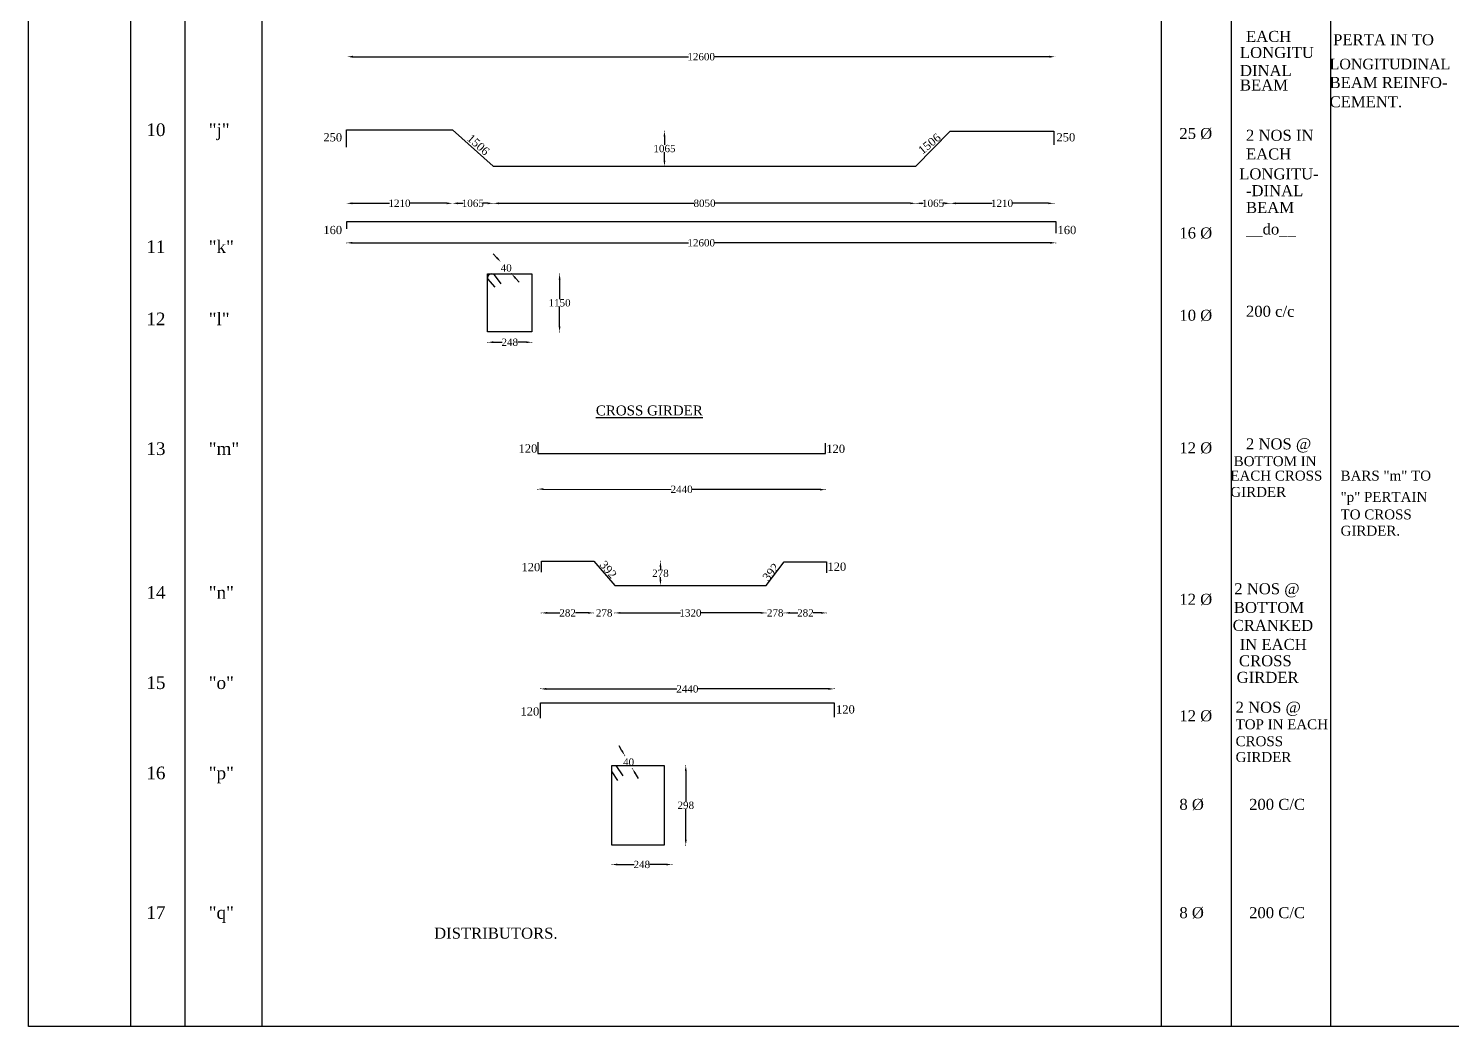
# Model space of a CAD drawing. Header units: millimetres. Extents: x -51840 to -5296, y 21153 to 56967.
# Drawn here: x -51840 to -26484, y 21153 to 38938 of the extents above; entities that cross this region are included whole.
import ezdxf

# ---------------------------------------------------------------- set-up
doc = ezdxf.new("R2010")
doc.units = ezdxf.units.MM
doc.header["$MEASUREMENT"] = 0
for name, color, linetype in [('DIM', 5, 'Continuous'), ('DWG.LINE', 10, 'Continuous'), ('TEXT', 7, 'Continuous')]:
    doc.layers.add(name, color=color, linetype=linetype)
doc.layers.add('TITLE', color=7, linetype='Continuous', lineweight=30)
doc.styles.get("Standard").update_dxf_attribs({"font": 'times.ttf', "height": 130})
doc.dimstyles.get("Standard").update_dxf_attribs({"dimtxt": 130, "dimasz": 100, "dimexe": 0.18, "dimexo": 0.0625, "dimgap": 0.09, "dimtad": 0, "dimtih": 1, "dimtoh": 1, "dimdec": 0, "dimzin": 0, "dimdsep": 46, "dimtxsty": 'Standard', "dimcen": 300, "dimclrd": 5, "dimclre": 5, "dimclrt": 4, "dimadec": 0, "dimazin": 0, "dimtfac": 1, "dimtdec": 0, "dimtofl": 0, "dimtmove": 0, "dimatfit": 3, "dimfxl": 0, "dimtolj": 1, "dimtzin": 0, "dimarcsym": 0})

# ---------------------------------------------------------------- blocks, each defined once
blk = doc.blocks.new('*D24')
at = {"layer": 'Defpoints', "color": 0, "ltscale": 0.2}
for p in [(-46160, 38435), (-33548, 38435), (-33548, 38434)]:
    blk.add_point(p, dxfattribs=at)
at = {"layer": 'DIM', "color": 5, "lineweight": -2, "ltscale": 0.2}
for p, q in [((-46160, 38435), (-46160, 38434)), ((-46060, 38434), (-40079, 38434)), ((-33648, 38434), (-39628, 38434)), ((-33548, 38435), (-33548, 38434))]:
    blk.add_line(p, q, dxfattribs=at)
at = {"layer": 'DIM', "color": 5, "ltscale": 0.2}
for points in [[(-46060, 38451), (-46060, 38417), (-46160, 38434)], [(-33648, 38451), (-33648, 38417), (-33548, 38434)]]:
    blk.add_solid(points, dxfattribs=at)
at = {"layer": 'DIM', "color": 4, "ltscale": 0.2, "insert": (-39854, 38434), "char_height": 130, "attachment_point": 5}
blk.add_mtext('\\A1;12600', dxfattribs=at)
blk = doc.blocks.new('*D61')
at = {"layer": 'Defpoints', "color": 0, "ltscale": 0.2}
for p in [(-40539, 37109), (-40508, 37109), (-40539, 36484)]:
    blk.add_point(p, dxfattribs=at)
at = {"layer": 'DIM', "color": 5, "lineweight": -2, "ltscale": 0.2}
for p, q in [((-40513, 37109), (-40508, 37109)), ((-40508, 37009), (-40508, 36863)), ((-40508, 36584), (-40508, 36731)), ((-40513, 36484), (-40508, 36484))]:
    blk.add_line(p, q, dxfattribs=at)
at = {"layer": 'DIM', "color": 5, "ltscale": 0.2}
for points in [[(-40525, 37009), (-40491, 37009), (-40508, 37109)], [(-40525, 36584), (-40491, 36584), (-40508, 36484)]]:
    blk.add_solid(points, dxfattribs=at)
at = {"layer": 'DIM', "color": 4, "ltscale": 0.2, "insert": (-40508, 36797), "char_height": 130, "attachment_point": 5}
blk.add_mtext('\\A1;1065', dxfattribs=at)
blk = doc.blocks.new('*D25')
at = {"layer": 'Defpoints', "color": 0, "ltscale": 0.2}
for p in [(-46172, 35822), (-44286, 35822), (-44286, 35822)]:
    blk.add_point(p, dxfattribs=at)
at = {"layer": 'DIM', "color": 5, "lineweight": -2, "ltscale": 0.2}
for p, q in [((-46172, 35822), (-46172, 35822)), ((-46072, 35822), (-45406, 35822)), ((-44386, 35822), (-45051, 35822)), ((-44286, 35822), (-44286, 35822))]:
    blk.add_line(p, q, dxfattribs=at)
at = {"layer": 'DIM', "color": 5, "ltscale": 0.2}
for points in [[(-46072, 35838), (-46072, 35805), (-46172, 35822)], [(-44386, 35838), (-44386, 35805), (-44286, 35822)]]:
    blk.add_solid(points, dxfattribs=at)
at = {"layer": 'DIM', "color": 4, "ltscale": 0.2, "insert": (-45229, 35822), "char_height": 130, "attachment_point": 5}
blk.add_mtext('\\A1;1210', dxfattribs=at)
blk = doc.blocks.new('*D26')
at = {"layer": 'Defpoints', "color": 0, "ltscale": 0.2}
for p in [(-44286, 35822), (-43559, 35822), (-43559, 35815)]:
    blk.add_point(p, dxfattribs=at)
at = {"layer": 'DIM', "color": 5, "lineweight": -2, "ltscale": 0.2}
for p, q in [((-44286, 35822), (-44286, 35822)), ((-44186, 35822), (-44097, 35822)), ((-43659, 35822), (-43748, 35822)), ((-43559, 35817), (-43559, 35822))]:
    blk.add_line(p, q, dxfattribs=at)
at = {"layer": 'DIM', "color": 5, "ltscale": 0.2}
for points in [[(-44186, 35838), (-44186, 35805), (-44286, 35822)], [(-43659, 35838), (-43659, 35805), (-43559, 35822)]]:
    blk.add_solid(points, dxfattribs=at)
at = {"layer": 'DIM', "color": 4, "ltscale": 0.2, "insert": (-43923, 35822), "char_height": 130, "attachment_point": 5}
blk.add_mtext('\\A1;1065', dxfattribs=at)
blk = doc.blocks.new('*D27')
at = {"layer": 'Defpoints', "color": 0, "ltscale": 0.2}
for p in [(-43559, 35815), (-36029, 35840), (-36029, 35822)]:
    blk.add_point(p, dxfattribs=at)
at = {"layer": 'DIM', "color": 5, "lineweight": -2, "ltscale": 0.2}
for p, q in [((-43559, 35817), (-43559, 35822)), ((-43459, 35822), (-39977, 35822)), ((-36129, 35822), (-39611, 35822)), ((-36029, 35827), (-36029, 35821))]:
    blk.add_line(p, q, dxfattribs=at)
at = {"layer": 'DIM', "color": 5, "ltscale": 0.2}
for points in [[(-43459, 35838), (-43459, 35805), (-43559, 35822)], [(-36129, 35838), (-36129, 35805), (-36029, 35822)]]:
    blk.add_solid(points, dxfattribs=at)
at = {"layer": 'DIM', "color": 4, "ltscale": 0.2, "insert": (-39794, 35822), "char_height": 130, "attachment_point": 5}
blk.add_mtext('\\A1;8050', dxfattribs=at)
blk = doc.blocks.new('*D28')
at = {"layer": 'Defpoints', "color": 0, "ltscale": 0.2}
for p in [(-36029, 35840), (-35415, 35822), (-35415, 35815)]:
    blk.add_point(p, dxfattribs=at)
at = {"layer": 'DIM', "color": 5, "lineweight": -2, "ltscale": 0.2}
for p, q in [((-36029, 35827), (-36029, 35821)), ((-35929, 35822), (-35896, 35822)), ((-35515, 35822), (-35547, 35822)), ((-35415, 35817), (-35415, 35822))]:
    blk.add_line(p, q, dxfattribs=at)
at = {"layer": 'DIM', "color": 5, "ltscale": 0.2}
for points in [[(-35929, 35838), (-35929, 35805), (-36029, 35822)], [(-35515, 35838), (-35515, 35805), (-35415, 35822)]]:
    blk.add_solid(points, dxfattribs=at)
at = {"layer": 'DIM', "color": 4, "ltscale": 0.2, "insert": (-35722, 35822), "char_height": 130, "attachment_point": 5}
blk.add_mtext('\\A1;1065', dxfattribs=at)
blk = doc.blocks.new('*D29')
at = {"layer": 'Defpoints', "color": 0, "ltscale": 0.2}
for p in [(-35415, 35815), (-33571, 35877), (-33571, 35822)]:
    blk.add_point(p, dxfattribs=at)
at = {"layer": 'DIM', "color": 5, "lineweight": -2, "ltscale": 0.2}
for p, q in [((-35415, 35817), (-35415, 35822)), ((-35315, 35822), (-34670, 35822)), ((-33671, 35822), (-34315, 35822)), ((-33571, 35827), (-33571, 35821))]:
    blk.add_line(p, q, dxfattribs=at)
at = {"layer": 'DIM', "color": 5, "ltscale": 0.2}
for points in [[(-35315, 35838), (-35315, 35805), (-35415, 35822)], [(-33671, 35838), (-33671, 35805), (-33571, 35822)]]:
    blk.add_solid(points, dxfattribs=at)
at = {"layer": 'DIM', "color": 4, "ltscale": 0.2, "insert": (-34493, 35822), "char_height": 130, "attachment_point": 5}
blk.add_mtext('\\A1;1210', dxfattribs=at)
blk = doc.blocks.new('*D30')
at = {"layer": 'Defpoints', "color": 0, "ltscale": 0.2}
for p in [(-46170, 35045), (-33536, 35118), (-33536, 35045)]:
    blk.add_point(p, dxfattribs=at)
at = {"layer": 'DIM', "color": 5, "lineweight": -2, "ltscale": 0.2}
for p, q in [((-46170, 35113), (-46170, 35118)), ((-46070, 35118), (-40078, 35118)), ((-33636, 35118), (-39627, 35118)), ((-33536, 35113), (-33536, 35118))]:
    blk.add_line(p, q, dxfattribs=at)
at = {"layer": 'DIM', "color": 5, "ltscale": 0.2}
for points in [[(-46070, 35135), (-46070, 35101), (-46170, 35118)], [(-33636, 35135), (-33636, 35101), (-33536, 35118)]]:
    blk.add_solid(points, dxfattribs=at)
at = {"layer": 'DIM', "color": 4, "ltscale": 0.2, "insert": (-39853, 35118), "char_height": 130, "attachment_point": 5}
blk.add_mtext('\\A1;12600', dxfattribs=at)
blk = doc.blocks.new('*D62')
at = {"layer": 'Defpoints', "color": 0, "ltscale": 0.2}
for p in [(-43425, 34777), (-43424, 34777), (-43230, 34564)]:
    blk.add_point(p, dxfattribs=at)
at = {"layer": 'DIM', "color": 5, "lineweight": -2, "ltscale": 0.2}
for p, q in [((-43492, 34850), (-43560, 34924)), ((-43424, 34777), (-43425, 34777)), ((-43230, 34564), (-43231, 34563)), ((-43163, 34490), (-43096, 34416))]:
    blk.add_line(p, q, dxfattribs=at)
at = {"layer": 'DIM', "color": 5, "ltscale": 0.2}
for points in [[(-43480, 34862), (-43505, 34839), (-43425, 34777)], [(-43151, 34501), (-43175, 34478), (-43230, 34563)]]:
    blk.add_solid(points, dxfattribs=at)
at = {"layer": 'DIM', "color": 4, "ltscale": 0.2, "insert": (-43328, 34670), "char_height": 130, "attachment_point": 5}
blk.add_mtext('\\A1;40', dxfattribs=at)
blk = doc.blocks.new('*D31')
at = {"layer": 'Defpoints', "color": 0, "ltscale": 0.2}
for p in [(-42396, 34564), (-42396, 33532), (-42377, 33532)]:
    blk.add_point(p, dxfattribs=at)
at = {"layer": 'DIM', "color": 5, "lineweight": -2, "ltscale": 0.2}
for p, q in [((-42382, 34564), (-42377, 34564)), ((-42377, 34464), (-42377, 34114)), ((-42377, 33632), (-42377, 33982)), ((-42382, 33532), (-42377, 33532))]:
    blk.add_line(p, q, dxfattribs=at)
at = {"layer": 'DIM', "color": 5, "ltscale": 0.2}
for points in [[(-42393, 34464), (-42360, 34464), (-42377, 34564)], [(-42393, 33632), (-42360, 33632), (-42377, 33532)]]:
    blk.add_solid(points, dxfattribs=at)
at = {"layer": 'DIM', "color": 4, "ltscale": 0.2, "insert": (-42377, 34048), "char_height": 130, "attachment_point": 5}
blk.add_mtext('\\A1;1150', dxfattribs=at)
blk = doc.blocks.new('*D32')
at = {"layer": 'Defpoints', "color": 0, "ltscale": 0.2}
for p in [(-43658, 33309), (-42872, 33346), (-42872, 33309)]:
    blk.add_point(p, dxfattribs=at)
at = {"layer": 'DIM', "color": 5, "lineweight": -2, "ltscale": 0.2}
for p, q in [((-43658, 33341), (-43658, 33347)), ((-43558, 33346), (-43402, 33346)), ((-42972, 33346), (-43129, 33346)), ((-42872, 33341), (-42872, 33347))]:
    blk.add_line(p, q, dxfattribs=at)
at = {"layer": 'DIM', "color": 5, "ltscale": 0.2}
for points in [[(-43558, 33363), (-43558, 33330), (-43658, 33346)], [(-42972, 33363), (-42972, 33330), (-42872, 33346)]]:
    blk.add_solid(points, dxfattribs=at)
at = {"layer": 'DIM', "color": 4, "ltscale": 0.2, "insert": (-43265, 33346), "char_height": 130, "attachment_point": 5}
blk.add_mtext('\\A1;248', dxfattribs=at)
blk = doc.blocks.new('*D33')
at = {"layer": 'Defpoints', "color": 0, "ltscale": 0.2}
for p in [(-42766, 30700), (-37638, 30720), (-37638, 30691)]:
    blk.add_point(p, dxfattribs=at)
at = {"layer": 'DIM', "color": 5, "lineweight": -2, "ltscale": 0.2}
for p, q in [((-42766, 30725), (-42766, 30730)), ((-42666, 30729), (-40389, 30725)), ((-37738, 30720), (-40015, 30724)), ((-37638, 30715), (-37638, 30720))]:
    blk.add_line(p, q, dxfattribs=at)
at = {"layer": 'DIM', "color": 5, "ltscale": 0.2}
for points in [[(-42666, 30746), (-42666, 30713), (-42766, 30730)], [(-37738, 30737), (-37738, 30703), (-37638, 30720)]]:
    blk.add_solid(points, dxfattribs=at)
at = {"layer": 'DIM', "color": 4, "ltscale": 0.2, "insert": (-40202, 30725), "char_height": 130, "attachment_point": 5}
blk.add_mtext('\\A1;2440', dxfattribs=at)
blk = doc.blocks.new('*D63')
at = {"layer": 'Defpoints', "color": 0, "ltscale": 0.2}
for p in [(-40593, 29444), (-40580, 29013), (-40580, 29013)]:
    blk.add_point(p, dxfattribs=at)
at = {"layer": 'DIM', "color": 5, "lineweight": -2, "ltscale": 0.2}
for p, q in [((-40585, 29444), (-40579, 29444)), ((-40580, 29344), (-40580, 29295)), ((-40580, 29113), (-40580, 29162)), ((-40580, 29013), (-40580, 29013))]:
    blk.add_line(p, q, dxfattribs=at)
at = {"layer": 'DIM', "color": 5, "ltscale": 0.2}
for points in [[(-40596, 29344), (-40563, 29344), (-40580, 29444)], [(-40596, 29113), (-40563, 29113), (-40580, 29013)]]:
    blk.add_solid(points, dxfattribs=at)
at = {"layer": 'DIM', "color": 4, "ltscale": 0.2, "insert": (-40580, 29229), "char_height": 130, "attachment_point": 5}
blk.add_mtext('\\A1;278', dxfattribs=at)
blk = doc.blocks.new('*D34')
at = {"layer": 'Defpoints', "color": 0, "ltscale": 0.2}
for p in [(-42698, 28511), (-41770, 28523), (-41770, 28511)]:
    blk.add_point(p, dxfattribs=at)
at = {"layer": 'DIM', "color": 5, "lineweight": -2, "ltscale": 0.2}
for p, q in [((-42698, 28518), (-42698, 28523)), ((-42598, 28523), (-42372, 28523)), ((-41870, 28523), (-42096, 28523)), ((-41770, 28518), (-41770, 28523))]:
    blk.add_line(p, q, dxfattribs=at)
at = {"layer": 'DIM', "color": 5, "ltscale": 0.2}
for points in [[(-42598, 28540), (-42598, 28507), (-42698, 28523)], [(-41870, 28540), (-41870, 28507), (-41770, 28523)]]:
    blk.add_solid(points, dxfattribs=at)
at = {"layer": 'DIM', "color": 4, "ltscale": 0.2, "insert": (-42234, 28523), "char_height": 130, "attachment_point": 5}
blk.add_mtext('\\A1;282', dxfattribs=at)
blk = doc.blocks.new('*D35')
at = {"layer": 'Defpoints', "color": 0, "ltscale": 0.2}
for p in [(-41770, 28511), (-41394, 28523), (-41394, 28394)]:
    blk.add_point(p, dxfattribs=at)
at = {"layer": 'DIM', "color": 5, "lineweight": -2, "ltscale": 0.2}
for p, q in [((-41870, 28523), (-41970, 28523)), ((-41770, 28518), (-41770, 28523)), ((-41394, 28518), (-41394, 28523)), ((-41294, 28523), (-41194, 28523))]:
    blk.add_line(p, q, dxfattribs=at)
at = {"layer": 'DIM', "color": 5, "ltscale": 0.2}
for points in [[(-41870, 28540), (-41870, 28507), (-41770, 28523)], [(-41294, 28540), (-41294, 28507), (-41394, 28523)]]:
    blk.add_solid(points, dxfattribs=at)
at = {"layer": 'DIM', "color": 4, "ltscale": 0.2, "insert": (-41582, 28523), "char_height": 130, "attachment_point": 5}
blk.add_mtext('\\A1;278', dxfattribs=at)
blk = doc.blocks.new('*D36')
at = {"layer": 'Defpoints', "color": 0, "ltscale": 0.2}
for p in [(-38696, 28523), (-41394, 28394), (-38696, 28117)]:
    blk.add_point(p, dxfattribs=at)
at = {"layer": 'DIM', "color": 5, "lineweight": -2, "ltscale": 0.2}
for p, q in [((-41394, 28518), (-41394, 28523)), ((-41294, 28523), (-40222, 28523)), ((-38796, 28523), (-39868, 28523)), ((-38696, 28518), (-38696, 28523))]:
    blk.add_line(p, q, dxfattribs=at)
at = {"layer": 'DIM', "color": 5, "ltscale": 0.2}
for points in [[(-41294, 28540), (-41294, 28507), (-41394, 28523)], [(-38796, 28540), (-38796, 28507), (-38696, 28523)]]:
    blk.add_solid(points, dxfattribs=at)
at = {"layer": 'DIM', "color": 4, "ltscale": 0.2, "insert": (-40045, 28523), "char_height": 130, "attachment_point": 5}
blk.add_mtext('\\A1;1320', dxfattribs=at)
blk = doc.blocks.new('*D37')
at = {"layer": 'Defpoints', "color": 0, "ltscale": 0.2}
for p in [(-38373, 28523), (-38373, 28193), (-38696, 28117)]:
    blk.add_point(p, dxfattribs=at)
at = {"layer": 'DIM', "color": 5, "lineweight": -2, "ltscale": 0.2}
for p, q in [((-38796, 28523), (-38896, 28523)), ((-38696, 28518), (-38696, 28523)), ((-38373, 28518), (-38373, 28523)), ((-38273, 28523), (-38173, 28523))]:
    blk.add_line(p, q, dxfattribs=at)
at = {"layer": 'DIM', "color": 5, "ltscale": 0.2}
for points in [[(-38796, 28540), (-38796, 28507), (-38696, 28523)], [(-38273, 28540), (-38273, 28507), (-38373, 28523)]]:
    blk.add_solid(points, dxfattribs=at)
at = {"layer": 'DIM', "color": 4, "ltscale": 0.2, "insert": (-38535, 28523), "char_height": 130, "attachment_point": 5}
blk.add_mtext('\\A1;278', dxfattribs=at)
blk = doc.blocks.new('*D38')
at = {"layer": 'Defpoints', "color": 0, "ltscale": 0.2}
for p in [(-37619, 28523), (-38373, 28193), (-37619, 28199)]:
    blk.add_point(p, dxfattribs=at)
at = {"layer": 'DIM', "color": 5, "lineweight": -2, "ltscale": 0.2}
for p, q in [((-38373, 28518), (-38373, 28523)), ((-38273, 28523), (-38134, 28523)), ((-37719, 28523), (-37858, 28523)), ((-37619, 28518), (-37619, 28523))]:
    blk.add_line(p, q, dxfattribs=at)
at = {"layer": 'DIM', "color": 5, "ltscale": 0.2}
for points in [[(-38273, 28540), (-38273, 28507), (-38373, 28523)], [(-37719, 28540), (-37719, 28507), (-37619, 28523)]]:
    blk.add_solid(points, dxfattribs=at)
at = {"layer": 'DIM', "color": 4, "ltscale": 0.2, "insert": (-37996, 28523), "char_height": 130, "attachment_point": 5}
blk.add_mtext('\\A1;282', dxfattribs=at)
blk = doc.blocks.new('*D39')
at = {"layer": 'Defpoints', "color": 0, "ltscale": 0.2}
for p in [(-42714, 27213), (-37486, 27213), (-37486, 27169)]:
    blk.add_point(p, dxfattribs=at)
at = {"layer": 'DIM', "color": 5, "lineweight": -2, "ltscale": 0.2}
for p, q in [((-42714, 27174), (-42714, 27169)), ((-42614, 27169), (-40287, 27169)), ((-37586, 27169), (-39914, 27169)), ((-37486, 27174), (-37486, 27169))]:
    blk.add_line(p, q, dxfattribs=at)
at = {"layer": 'DIM', "color": 5, "ltscale": 0.2}
for points in [[(-42614, 27186), (-42614, 27152), (-42714, 27169)], [(-37586, 27186), (-37586, 27152), (-37486, 27169)]]:
    blk.add_solid(points, dxfattribs=at)
at = {"layer": 'DIM', "color": 4, "ltscale": 0.2, "insert": (-40100, 27169), "char_height": 130, "attachment_point": 5}
blk.add_mtext('\\A1;2440', dxfattribs=at)
blk = doc.blocks.new('*D40')
at = {"layer": 'Defpoints', "color": 0, "ltscale": 0.2}
for p in [(-41247, 25963), (-41215, 25981), (-41110, 25729)]:
    blk.add_point(p, dxfattribs=at)
at = {"layer": 'DIM', "color": 5, "lineweight": -2, "ltscale": 0.2}
for p, q in [((-41266, 26068), (-41316, 26154)), ((-41220, 25979), (-41215, 25982)), ((-41083, 25745), (-41078, 25748)), ((-41028, 25661), (-40977, 25575))]:
    blk.add_line(p, q, dxfattribs=at)
at = {"layer": 'DIM', "color": 5, "ltscale": 0.2}
for points in [[(-41251, 26076), (-41280, 26059), (-41215, 25981)], [(-41013, 25670), (-41042, 25653), (-41078, 25748)]]:
    blk.add_solid(points, dxfattribs=at)
at = {"layer": 'DIM', "color": 4, "ltscale": 0.2, "insert": (-41147, 25865), "char_height": 130, "attachment_point": 5}
blk.add_mtext('\\A1;40', dxfattribs=at)
blk = doc.blocks.new('*D41')
at = {"layer": 'Defpoints', "color": 0, "ltscale": 0.2}
for p in [(-40183, 25805), (-40183, 24384), (-40128, 24384)]:
    blk.add_point(p, dxfattribs=at)
at = {"layer": 'DIM', "color": 5, "lineweight": -2, "ltscale": 0.2}
for p, q in [((-40133, 25805), (-40128, 25805)), ((-40128, 25705), (-40128, 25161)), ((-40128, 24484), (-40128, 25028)), ((-40133, 24384), (-40128, 24384))]:
    blk.add_line(p, q, dxfattribs=at)
at = {"layer": 'DIM', "color": 5, "ltscale": 0.2}
for points in [[(-40145, 25705), (-40111, 25705), (-40128, 25805)], [(-40145, 24484), (-40111, 24484), (-40128, 24384)]]:
    blk.add_solid(points, dxfattribs=at)
at = {"layer": 'DIM', "color": 4, "ltscale": 0.2, "insert": (-40128, 25094), "char_height": 130, "attachment_point": 5}
blk.add_mtext('\\A1;298', dxfattribs=at)
blk = doc.blocks.new('*D42')
at = {"layer": 'Defpoints', "color": 0, "ltscale": 0.2}
for p in [(-41447, 24058), (-40377, 24058), (-40377, 24040)]:
    blk.add_point(p, dxfattribs=at)
at = {"layer": 'DIM', "color": 5, "lineweight": -2, "ltscale": 0.2}
for p, q in [((-41447, 24045), (-41447, 24039)), ((-41347, 24040), (-41048, 24040)), ((-40477, 24040), (-40775, 24040)), ((-40377, 24045), (-40377, 24039))]:
    blk.add_line(p, q, dxfattribs=at)
at = {"layer": 'DIM', "color": 5, "ltscale": 0.2}
for points in [[(-41347, 24056), (-41347, 24023), (-41447, 24040)], [(-40477, 24056), (-40477, 24023), (-40377, 24040)]]:
    blk.add_solid(points, dxfattribs=at)
at = {"layer": 'DIM', "color": 4, "ltscale": 0.2, "insert": (-40912, 24040), "char_height": 130, "attachment_point": 5}
blk.add_mtext('\\A1;248', dxfattribs=at)

msp = doc.modelspace()

# ---------------------------------------------------------------- linework, layer by layer
at = {"layer": 'DWG.LINE', "ltscale": 0.2}
for points in [[(-50021.6, 55584), (-50021.6, 21152.7)], [(-49053.9, 55584), (-49053.9, 21152.7)], [(-47685.1, 55584), (-47685.1, 21152.7)], [(-31658, 55584), (-31658, 21152.7)], [(-30409.9, 55584), (-30409.9, 21152.7)], [(-28641.9, 55584), (-28641.9, 21152.7)], [(-46171.9, 36820.8), (-46171.9, 37129.5), (-44285.7, 37129.5), (-43559.4, 36484.2), (-36028.7, 36484.2), (-35414.5, 37109.4), (-33570.7, 37109.4), (-33570.7, 36864)], [(-46169.6, 35366.7), (-46169.6, 35500), (-33535.6, 35500), (-33535.6, 35291.7)], [(-43542.2, 34547.9), (-43421.6, 34387.1)], [(-43658.4, 34478.9), (-43528.7, 34324.8)], [(-42765.8, 31566.8), (-42765.8, 31361.7), (-37638.3, 31361.7), (-37638.3, 31550.1)], [(-42698.5, 29248.4), (-42698.5, 29444.4), (-41769.5, 29444.4), (-41393.8, 29013.4), (-38696, 29013.4), (-38373.3, 29435.9), (-37618.8, 29435.9), (-37618.8, 29239.9)], [(-42714.4, 26646), (-42714.4, 26918.9), (-37485.8, 26918.9), (-37485.8, 26665.4)], [(-41447, 25689.4), (-41347.3, 25537.5)], [(-41376.9, 25804.8), (-41252.1, 25620.7)]]:
    msp.add_lwpolyline(points, dxfattribs=at)
for points in [[(-43658.4, 34563.9), (-42871.7, 34563.9), (-42871.7, 33531.7), (-43658.4, 33531.7)], [(-41447, 25804.8), (-40511, 25804.8), (-40511, 24384), (-41447, 24384)]]:
    msp.add_lwpolyline(points, close=True, dxfattribs=at)
msp.add_arc((-43586.5, 34490.2), 72.8, 52.51637, 188.9388, dxfattribs=at)
at = {"layer": 'TITLE', "ltscale": 0.2}
msp.add_lwpolyline([(-51840.4, 56967.1), (-5296.1, 56967.1), (-5296.1, 21152.7), (-51840.4, 21152.7)], close=True, dxfattribs=at)

# ---------------------------------------------------------------- texts
at = {"layer": 'TEXT', "ltscale": 0.2}
for s, height, p in [('EACH', 196.31, (-30146.6, 38697.9)), ('PERTA IN TO', 196.312, (-28593.1, 38638.5)), ('LONGITU', 196.31, (-30254.1, 38411.7)), ('LONGITUDINAL', 188.46, (-28656.6, 38209.5)), ('DINAL', 196.31, (-30254.1, 38089.7)), ('BEAM REINFO-', 196.312, (-28656.6, 37876.5)), ('BEAM', 196.31, (-30254.1, 37830.9)), ('CEMENT.', 196.31, (-28656.6, 37533.1)), ('10', 225.76, (-49740, 37019.6)), ('"j"', 225.76, (-48628.6, 37019.6)), ('250', 147.23, (-46585.3, 36924.9)), ('250', 147.23, (-33522.2, 36924.9)), ('25 %%C', 196.31, (-31333.2, 36968)), ('2 NOS IN', 196.31, (-30146.6, 36936.1)), ('EACH', 196.31, (-30146.6, 36603.2)), ('LONGITU-', 196.31, (-30266.4, 36248.2)), ('-DINAL', 196.31, (-30146.6, 35949.2)), ('BEAM', 196.31, (-30146.6, 35650.2)), ('160', 147.23, (-46585.3, 35272.7)), ('160', 147.23, (-33503.8, 35272.7)), ('16 %%C', 196.31, (-31333.2, 35195.3)), ('__do__', 196.31, (-30146.6, 35265.9)), ('11', 225.76, (-49740, 34935.6)), ('"k"', 225.76, (-48628.6, 34935.6)), ('200 c/c', 196.31, (-30146.6, 33799.3)), ('12', 225.76, (-49740, 33648.8)), ('"l"', 225.76, (-48628.6, 33648.8)), ('10 %%C', 196.31, (-31333.2, 33728.6)), ('13', 225.76, (-49740, 31337.1)), ('"m"', 225.76, (-48628.6, 31337.1)), ('120', 147.23, (-43106.8, 31379.5)), ('120', 147.23, (-37623.3, 31373.6)), ('12 %%C', 196.31, (-31333.2, 31366.3)), ('2 NOS @', 196.31, (-30146.6, 31437)), ('BOTTOM IN', 176.68, (-30365.2, 31139.2)), ('EACH CROSS', 176.68, (-30424.9, 30881.1)), ('BARS "m" TO', 176.681, (-28460.9, 30881.1)), ('GIRDER', 176.68, (-30424.9, 30591.2)), ('"p" PERTAIN', 176.681, (-28460.9, 30502)), ('TO CROSS', 176.68, (-28460.9, 30189.8)), ('GIRDER.', 176.68, (-28460.9, 29899.9)), ('120', 147.23, (-43055.2, 29266.2)), ('120', 147.23, (-37603.4, 29272.9)), ('14', 225.76, (-49740, 28774.8)), ('"n"', 225.76, (-48628.6, 28774.8)), ('2 NOS @', 196.31, (-30354.5, 28856)), ('12 %%C', 196.31, (-31333.2, 28667.9)), ('BOTTOM', 196.31, (-30362.8, 28522.1)), ('CRANKED', 196.31, (-30383.6, 28202.8)), ('IN EACH', 196.31, (-30258.9, 27863.7)), ('CROSS', 196.31, (-30271.4, 27571.7)), ('15', 225.76, (-49740, 27166.9)), ('"o"', 225.76, (-48628.6, 27166.9)), ('GIRDER', 196.31, (-30312.9, 27277)), ('120', 147.23, (-37450.6, 26730.8)), ('2 NOS @', 196.31, (-30331.4, 26744)), ('120', 147.23, (-43072.7, 26695)), ('12 %%C', 196.31, (-31333.2, 26591.8)), ('TOP IN EACH', 176.681, (-30331.4, 26450.1)), ('CROSS', 176.68, (-30331.4, 26148.7)), ('GIRDER', 176.68, (-30331.4, 25866.2)), ('16', 225.76, (-49740, 25559)), ('"p"', 225.76, (-48628.6, 25559)), ('8 %%C', 196.31, (-31333.2, 25013.3)), ('200 C/C', 196.31, (-30090.6, 25013.3)), ('17', 225.76, (-49740, 23071.2)), ('"q"', 225.76, (-48628.6, 23071.2)), ('8 %%C', 196.31, (-31333.2, 23083.3)), ('200 C/C', 196.31, (-30090.6, 23083.3)), ('DISTRIBUTORS.', 196.312, (-44611.8, 22718.2))]:
    msp.add_text(s, height=height, dxfattribs=at).set_placement(p)
for s, rotation, p in [('1506', 318.45643, (-44039.4, 36958.6)), ('1506', 39.51579, (-35911, 36685.7)), ('392', 310.57551, (-41672.6, 29374)), ('392', 50.54695, (-38660.6, 29074.6))]:
    msp.add_text(s, height=147.23, rotation=rotation, dxfattribs=at).set_placement(p)
at = {"layer": 'TITLE', "ltscale": 0.2}
msp.add_text('%%UCROSS GIRDER', height=176.681, dxfattribs=at).set_placement((-41730.5, 32042.6))

# ---------------------------------------------------------------- dimensions: what is measured, and where the dimension line sits
at = {"layer": 'DIM', "ltscale": 0.2}
for base, p1, p2, text, picture, middle in [((-33547.9, 38434.1), (-46159.6, 38434.9), (-33547.9, 38434.9), '12600', '*D24', (-39853.8, 38434.1)), ((-33535.6, 35117.8), (-46169.6, 35045), (-33535.6, 35045), '12600', '*D30', (-39852.6, 35117.8)), ((-42871.7, 33346.5), (-43658.4, 33308.7), (-42871.7, 33308.7), '248', '*D32', (-43265.1, 33346.5)), ((-41769.5, 28523.3), (-42698.5, 28511.5), (-41769.5, 28511.5), '282', '*D34', (-42234, 28523.3)), ((-37485.8, 27168.9), (-42714.4, 27213.1), (-37485.8, 27213.1), '2440', '*D39', (-40100.1, 27168.9)), ((-40376.8, 24039.6), (-41447, 24058), (-40376.8, 24058), '248', '*D42', (-40911.9, 24039.6))]:
    dim = msp.add_linear_dim(base=base, p1=p1, p2=p2, text=text, dimstyle='Standard', dxfattribs=at)
    dim.commit()
    dim.dimension.update_dxf_attribs({"geometry": picture, "text_midpoint": middle})
for p1, p2, distance, text, picture, middle in [((-40539.2, 36484.2), (-40539.2, 37109.4), -31.1, '1065', '*D61', (-40508.1, 36796.8)), ((-46171.9, 35821.6), (-44285.7, 35821.6), 0, '1210', '*D25', (-45228.8, 35821.6)), ((-43229.9, 34563.9), (-43424.4, 34777.1), 0.7, '40', '*D62', (-43327.7, 34670)), ((-42765.8, 30700.4), (-37638.3, 30690.8), 29.2, '2440', '*D33', (-40202, 30724.8)), ((-41109.7, 25729.4), (-41246.5, 25963.1), -36.3, '40', '*D40', (-41146.8, 25864.6))]:
    dim = msp.add_aligned_dim(p1=p1, p2=p2, distance=distance, text=text, dimstyle='Standard', dxfattribs=at)
    dim.commit()
    dim.dimension.update_dxf_attribs({"geometry": picture, "text_midpoint": middle})
for base, p1, p2, text, picture, middle in [((-43559.4, 35821.6), (-44285.7, 35821.6), (-43559.4, 35815.4), '1065', '*D26', (-43922.5, 35821.6)), ((-36028.7, 35821.6), (-43559.4, 35815.4), (-36028.7, 35839.8), '8050', '*D27', (-39794, 35821.6)), ((-35414.5, 35821.6), (-36028.7, 35839.8), (-35414.5, 35815), '1065', '*D28', (-35721.6, 35821.6)), ((-33570.7, 35821.6), (-35414.5, 35815), (-33570.7, 35876.9), '1210', '*D29', (-34492.6, 35821.6))]:
    dim = msp.add_linear_dim(base=base, p1=p1, p2=p2, angle=180, text=text, dimstyle='Standard', override={"dimtmove": 1}, dxfattribs=at)
    dim.commit()
    dim.dimension.update_dxf_attribs({"geometry": picture, "text_midpoint": middle})
for base, p1, p2, text, picture, middle in [((-42376.8, 33531.7), (-42395.7, 34563.9), (-42395.7, 33531.7), '1150', '*D31', (-42376.8, 34047.8)), ((-40579.6, 29013.4), (-40592.7, 29444.4), (-40579.6, 29013.4), '278', '*D63', (-40579.6, 29228.9)), ((-40128.1, 24384), (-40183.4, 25804.8), (-40183.4, 24384), '298', '*D41', (-40128.1, 25094.4))]:
    dim = msp.add_linear_dim(base=base, p1=p1, p2=p2, angle=90, text=text, dimstyle='Standard', dxfattribs=at)
    dim.commit()
    dim.dimension.update_dxf_attribs({"geometry": picture, "text_midpoint": middle})
for base, p1, p2, text, picture, middle in [((-41393.8, 28523.3), (-41769.5, 28511.5), (-41393.8, 28393.6), '278', '*D35', (-41581.7, 28523.3)), ((-38696, 28523.3), (-41393.8, 28393.6), (-38696, 28116.5), '1320', '*D36', (-40044.9, 28523.3)), ((-38373.3, 28523.3), (-38696, 28116.5), (-38373.3, 28193.1), '278', '*D37', (-38534.6, 28523.3)), ((-37618.8, 28523.3), (-38373.3, 28193.1), (-37618.8, 28199), '282', '*D38', (-37996, 28523.3))]:
    dim = msp.add_linear_dim(base=base, p1=p1, p2=p2, text=text, dimstyle='Standard', override={"dimtmove": 1}, dxfattribs=at)
    dim.commit()
    dim.dimension.update_dxf_attribs({"geometry": picture, "text_midpoint": middle})

doc.saveas('drawing.dxf')
